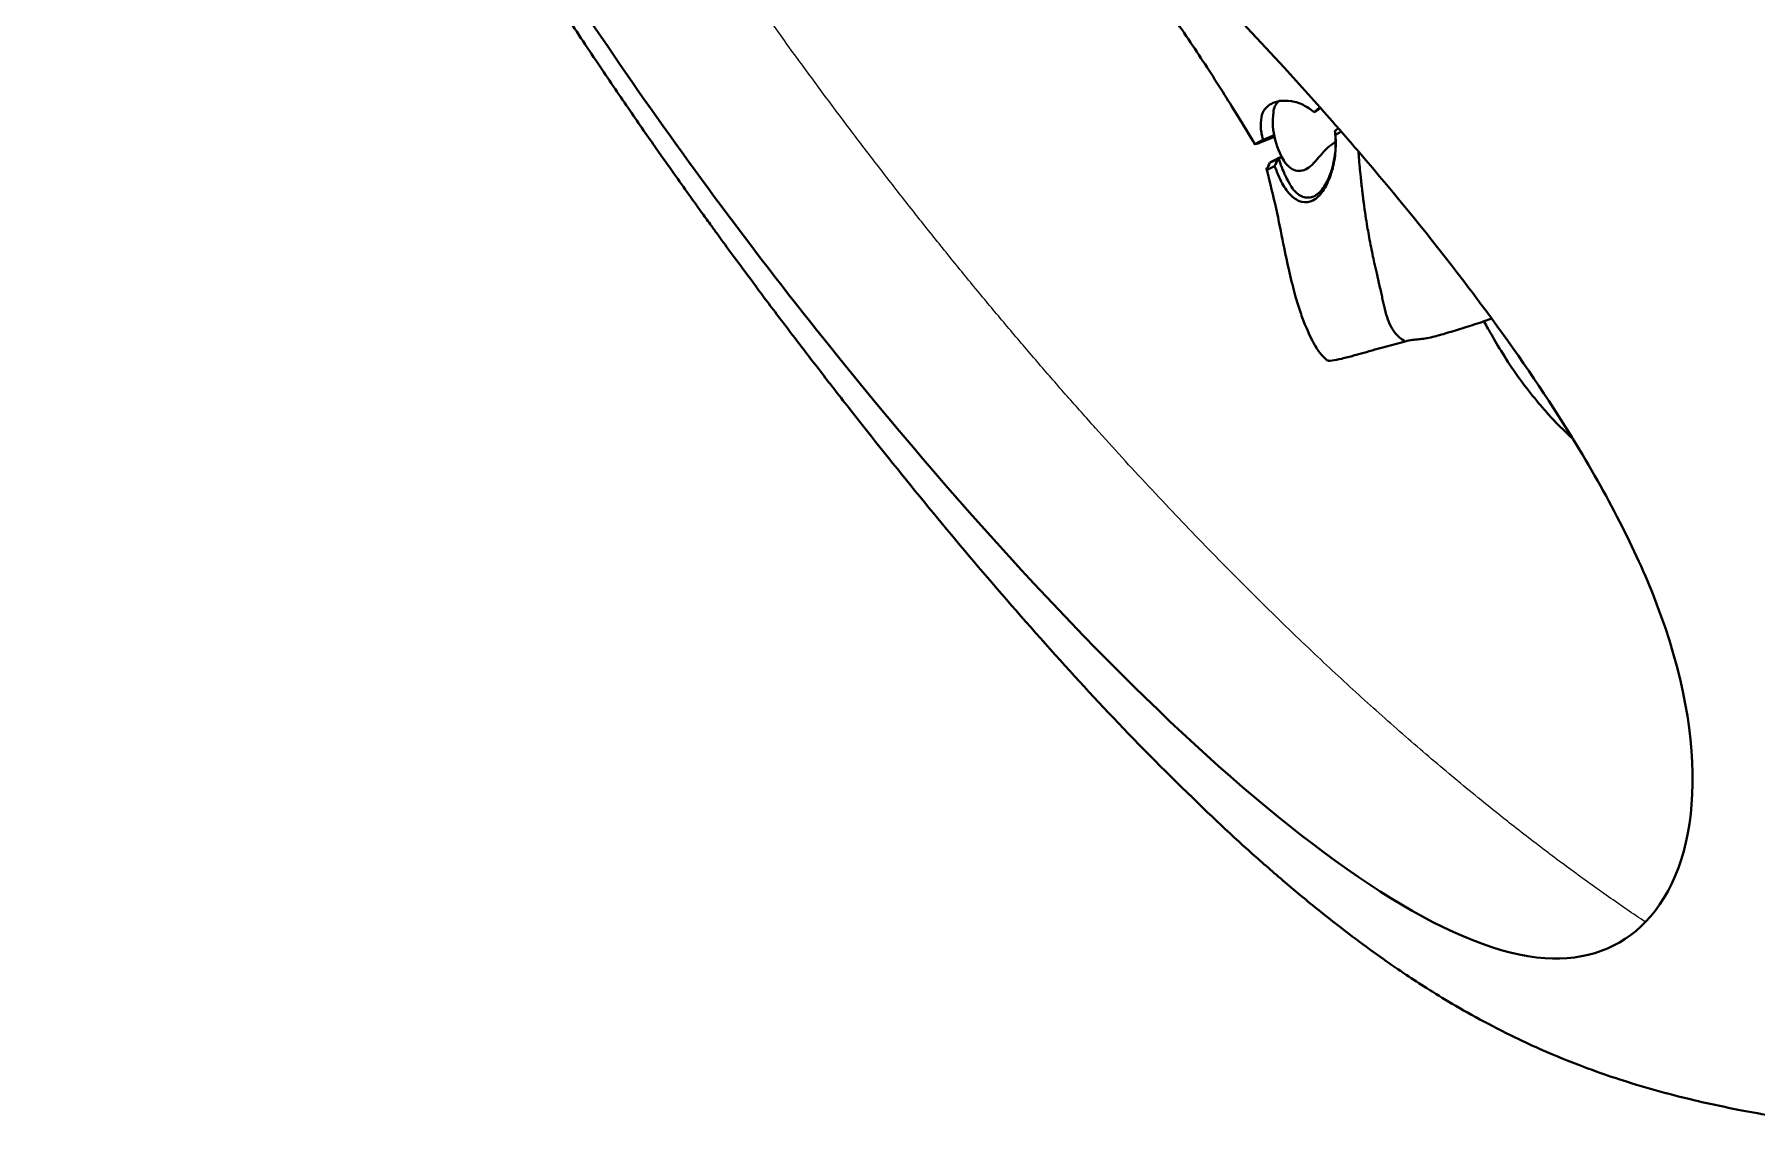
# Model space of a CAD drawing. Header units: millimetres. Extents: x 19 to 296, y 1 to 200.
# Drawn here: x 197.2 to 247.7, y 79.4 to 111.6 of the extents above; entities that cross this region are included whole.
import ezdxf

# ---------------------------------------------------------------- set-up
doc = ezdxf.new("R2010")
doc.units = ezdxf.units.MM
doc.header["$LTSCALE"] = 12.7
doc.layers.add('TANGENT_LINES', color=7, linetype='Continuous', lineweight=15)
doc.layers.add('Visible', color=7, linetype='Continuous', lineweight=40)

msp = doc.modelspace()

# ---------------------------------------------------------------- linework, layer by layer
at = {"layer": 'TANGENT_LINES'}
msp.add_line((242.253, 99.731), (241.777, 100.203), dxfattribs=at)
for points in [[(232.897, 140.876), (250.255, 126.829), (262.678, 108.833), (268.04, 93.67), (267.114, 84.314), (261.746, 81.217)], [(244.423, 85.53), (238.874, 89.239), (232.85, 94.491), (226.699, 101.084), (220.791, 108.663), (215.447, 116.779)]]:
    msp.add_open_spline(points, degree=5, dxfattribs=at)
at = {"layer": 'Visible'}
for p, q in [((233.674, 109.601), (233.51, 109.554)), ((234.868, 109.416), (234.713, 109.282)), ((234.713, 109.282), (234.766, 109.302)), ((233.535, 108.599), (233.213, 108.464)), ((235.417, 108.812), (235.318, 108.716)), ((235.318, 108.716), (235.325, 108.664)), ((235.325, 108.664), (235.329, 108.627)), ((235.329, 108.629), (235.329, 108.629)), ((235.329, 108.627), (235.335, 108.564)), ((235.331, 108.615), (235.492, 108.699)), ((235.331, 108.615), (235.336, 108.565)), ((233.154, 108.399), (233.226, 108.428)), ((233.226, 108.428), (233.547, 108.559)), ((235.335, 108.564), (235.342, 108.415)), ((233.306, 107.643), (233.321, 107.584)), ((233.311, 107.586), (233.306, 107.573)), ((233.32, 107.588), (233.348, 107.601)), ((233.348, 107.601), (233.546, 107.697)), ((233.658, 107.912), (233.672, 107.919)), ((233.82, 107.856), (233.764, 107.962)), ((239.892, 103.213), (239.698, 103.148)), ((241.777, 100.203), (241.663, 100.324)), ((241.724, 100.259), (241.782, 100.197))]:
    msp.add_line(p, q, dxfattribs=at)
for centre, radius, start, end in [((233.992, 109.244), 0.481, 131.7187, 176.6312), ((235.72, 109.012), 2.224, 173.2642, 215.18), ((232.849, 108.98), 0.656, 280.4849, 297.6072), ((217.004, 115.023), 17.924, 335.4828, 336.2344), ((254.077, 97.202), 23.058, 152.3242, 152.9255), ((234.498, 108.262), 0.791, 210.903, 221.8509), ((251.839, 109.868), 13.951, 223.5098, 226.7544)]:
    msp.add_arc(centre, radius, start, end, dxfattribs=at)
msp.add_ellipse((235.592, 109.219), major_axis=(1.881, 1.159), ratio=0.239201, start_param=1.803427, end_param=1.874188, dxfattribs=at)
for points, knots in [([(197.176, 143.67), (197.189, 143.627), (197.249, 143.443), (197.99, 141.247), (198.725, 139.271), (199.694, 136.814), (200.52, 134.848), (201.45, 132.728), (202.363, 130.742), (203.185, 129.013), (203.923, 127.51), (204.441, 126.478), (204.894, 125.591), (205.267, 124.872), (205.574, 124.289), (205.806, 123.852), (206.065, 123.367), (206.389, 122.765), (206.858, 121.906), (207.421, 120.894), (208.09, 119.714), (208.868, 118.375), (209.75, 116.894), (210.765, 115.238), (211.712, 113.737), (212.759, 112.119), (213.747, 110.633), (214.624, 109.346), (215.4, 108.228), (215.918, 107.494), (216.362, 106.87), (216.712, 106.383), (216.992, 105.996), (217.183, 105.732), (217.542, 105.241), (218.028, 104.581), (218.676, 103.71), (219.42, 102.726), (220.251, 101.644), (221.094, 100.557), (223.07, 98.075), (225.099, 95.643), (227.411, 93.013), (229.617, 90.646), (232.049, 88.288), (233.026, 87.412), (234.041, 86.528), (235.011, 85.735), (235.925, 85.03), (236.719, 84.454), (237.401, 83.986), (238.018, 83.584), (238.768, 83.123), (239.68, 82.604), (240.716, 82.084), (241.524, 81.713), (242.748, 81.223), (243.637, 80.92), (244.706, 80.593), (245.768, 80.322), (246.556, 80.146), (247.364, 79.983), (248.347, 79.808), (249.376, 79.655), (250.292, 79.545), (251.064, 79.47), (251.807, 79.414), (252.557, 79.376), (253.331, 79.356), (254.296, 79.362), (255.286, 79.41), (256.222, 79.5), (256.987, 79.606), (257.772, 79.745), (258.513, 79.923), (258.739, 79.984), (259.063, 80.075), (259.524, 80.22), (260.13, 80.436), (260.879, 80.753), (261.313, 80.981), (261.524, 81.092)], [0, 0, 0, 0, 0.005147, 0.022546, 0.040722, 0.059664, 0.077059, 0.094978, 0.112517, 0.128956, 0.144192, 0.156891, 0.168614, 0.179286, 0.188805, 0.197072, 0.205718, 0.215465, 0.227137, 0.239898, 0.253656, 0.268351, 0.283938, 0.300388, 0.316205, 0.332599, 0.348438, 0.363271, 0.377001, 0.388208, 0.398474, 0.407689, 0.4157, 0.422393, 0.431431, 0.442214, 0.454524, 0.467761, 0.481332, 0.495192, 0.516025, 0.537506, 0.559423, 0.581205, 0.602703, 0.616244, 0.629685, 0.643015, 0.655723, 0.667431, 0.678105, 0.68819, 0.699212, 0.711446, 0.724069, 0.735385, 0.7488, 0.760406, 0.77286, 0.785277, 0.79585, 0.806495, 0.818336, 0.830471, 0.841823, 0.8522, 0.86238, 0.872567, 0.882966, 0.89457, 0.906445, 0.917876, 0.928218, 0.938995, 0.949155, 0.954817, 0.961451, 0.969671, 0.979211, 0.989904, 1, 1, 1, 1]), ([(218.782, 124.73), (218.993, 124.559), (219.205, 124.386), (219.419, 124.211), (220.098, 123.653), (220.791, 123.073), (221.493, 122.473), (221.701, 122.295), (221.91, 122.115), (222.12, 121.934), (222.41, 121.683), (222.701, 121.428), (222.994, 121.171), (223.144, 121.039), (223.295, 120.905), (223.446, 120.771), (223.5, 120.723), (223.554, 120.676), (223.608, 120.628), (224.36, 119.958), (225.119, 119.27), (225.878, 118.566), (225.912, 118.534), (225.947, 118.502), (225.981, 118.47), (229.035, 115.633), (232.104, 112.543), (234.881, 109.414), (234.888, 109.407), (234.895, 109.399), (234.902, 109.391), (234.956, 109.33), (235.009, 109.27), (235.063, 109.21), (235.164, 109.095), (235.265, 108.98), (235.365, 108.866), (235.383, 108.845), (235.401, 108.825), (235.418, 108.805), (235.427, 108.795), (235.436, 108.785), (235.445, 108.774), (235.466, 108.751), (235.486, 108.727), (235.507, 108.704), (235.681, 108.504), (235.853, 108.305), (236.024, 108.105), (237.11, 106.84), (238.141, 105.574), (239.097, 104.32), (239.369, 103.963), (239.636, 103.607), (239.895, 103.252), (239.899, 103.247), (239.903, 103.241), (239.907, 103.236), (240.775, 102.05), (241.57, 100.879), (242.274, 99.736), (242.281, 99.724), (242.288, 99.713), (242.295, 99.701), (243.308, 98.053), (246.477, 91.928), (246.05, 87.212), (244.429, 85.535), (243.692, 84.772), (238.385, 82.73), (221.855, 99.329), (211.96, 113.978), (208.703, 119.656), (208.496, 120.017), (208.29, 120.379), (208.087, 120.742), (206.2, 124.104), (202.765, 130.917), (199.873, 137.999), (198.662, 141.563)], [0, 0, 0, 0, 0.0043137, 0.0043137, 0.0043137, 0.0180186, 0.0180186, 0.0180186, 0.0220792, 0.0220792, 0.0220792, 0.0276975, 0.0276975, 0.0276975, 0.0305914, 0.0305914, 0.0305914, 0.0316216, 0.0316216, 0.0316216, 0.0460034, 0.0460034, 0.0460034, 0.0466512, 0.0466512, 0.0466512, 0.1044732, 0.1044732, 0.1044732, 0.1046194, 0.1046194, 0.1046194, 0.1057339, 0.1057339, 0.1057339, 0.1078528, 0.1078528, 0.1078528, 0.1082246, 0.1082246, 0.1082246, 0.1084143, 0.1084143, 0.1084143, 0.1088484, 0.1088484, 0.1088484, 0.1125299, 0.1125299, 0.1125299, 0.1358671, 0.1358671, 0.1358671, 0.1425198, 0.1425198, 0.1425198, 0.1426217, 0.1426217, 0.1426217, 0.1648637, 0.1648637, 0.1648637, 0.165086, 0.165086, 0.165086, 0.197185, 0.2886675, 0.2886675, 0.2886675, 0.3302742, 0.5079518, 0.6163938, 0.6163938, 0.6163938, 0.6232985, 0.6232985, 0.6232985, 0.6873352, 0.7513083, 0.7513083, 0.7513083, 0.7513083]), ([(261.746, 81.218), (261.978, 81.358), (262.418, 81.625), (262.934, 82.004), (263.312, 82.307), (263.588, 82.549), (263.808, 82.74), (264.706, 83.668), (265.14, 84.232), (265.739, 85.073), (266.284, 86.014), (266.721, 86.901), (267.09, 87.77), (267.418, 88.673), (267.707, 89.598), (267.988, 90.686), (268.185, 91.615), (268.353, 92.564), (268.474, 93.423), (268.559, 94.108), (268.716, 95.785), (268.784, 97.834), (268.763, 99.548), (268.705, 100.994), (268.562, 102.853), (268.379, 104.451), (268.038, 106.617), (267.618, 108.397), (267.388, 109.216), (267.181, 109.911), (266.921, 110.714), (266.58, 111.672), (266.145, 112.786), (265.627, 113.994), (265.059, 115.202), (264.533, 116.247), (263.976, 117.289), (263.399, 118.313), (262.8, 119.323), (262.188, 120.308), (261.651, 121.137), (261.229, 121.77), (260.917, 122.227), (260.754, 122.463), (260.635, 122.634), (260.444, 122.909), (260.173, 123.29), (259.82, 123.78), (259.255, 124.549), (258.557, 125.468), (257.709, 126.548), (256.701, 127.781), (255.661, 129.005), (254.477, 130.346), (253.149, 131.785), (251.693, 133.298), (250.054, 134.92), (248.66, 136.241), (247.132, 137.636), (245.527, 139.039), (243.782, 140.499), (242.723, 141.335), (242.211, 141.739)], [0, 0, 0, 0, 0.013993, 0.026556, 0.0375, 0.046608, 0.055201, 0.072708, 0.086566, 0.10221, 0.118722, 0.134307, 0.149519, 0.164812, 0.180331, 0.196922, 0.212295, 0.227739, 0.242103, 0.255011, 0.275141, 0.298064, 0.31848, 0.33738, 0.358552, 0.378651, 0.402074, 0.423313, 0.437553, 0.450647, 0.465007, 0.480826, 0.498003, 0.516076, 0.534203, 0.551181, 0.568178, 0.585192, 0.602223, 0.61917, 0.634794, 0.648546, 0.660119, 0.668328, 0.675352, 0.684311, 0.694996, 0.707167, 0.722428, 0.739339, 0.757751, 0.777549, 0.79745, 0.818386, 0.840308, 0.863176, 0.886959, 0.90875, 0.931159, 0.954187, 0.977841, 1, 1, 1, 1]), ([(225.969, 118.455), (226.02, 118.362), (226.164, 118.102), (226.828, 117.063), (227.596, 116.047), (228.52, 114.867), (229.518, 113.566), (230.592, 112.058), (231.556, 110.622), (232.434, 109.229), (232.811, 108.6), (232.978, 108.32)], [0, 0, 0, 0, 0.059259, 0.165064, 0.276627, 0.394034, 0.518259, 0.649637, 0.77822, 0.90166, 1, 1, 1, 1]), ([(234.713, 109.282), (234.604, 109.358), (234.388, 109.506), (234.066, 109.615), (233.728, 109.613), (233.685, 109.604), (233.674, 109.601)], [0, 0, 0, 0, 0.311458, 0.610032, 0.891767, 1, 1, 1, 1]), ([(233.51, 109.554), (233.494, 109.548), (233.446, 109.529), (233.235, 109.365), (233.147, 109.13), (233.136, 108.82), (233.166, 108.654), (233.193, 108.534), (233.207, 108.485), (233.213, 108.464)], [0, 0, 0, 0, 0.088258, 0.265028, 0.444947, 0.639352, 0.785767, 0.90671, 1, 1, 1, 1]), ([(235.331, 108.615), (235.331, 108.615), (235.331, 108.615), (235.331, 108.615), (235.33, 108.62), (235.33, 108.624), (235.329, 108.629), (235.328, 108.638), (235.327, 108.648), (235.326, 108.657), (235.324, 108.677), (235.321, 108.697), (235.318, 108.716)], [-0.000001997, -0.000001997, -0.000001997, -0.000001997, 0, 0, 0, 0.000364131, 0.000364131, 0.000364131, 0.001086494, 0.001086494, 0.001086494, 0.002654869, 0.002654869, 0.002654869, 0.002654869]), ([(233.213, 108.464), (233.158, 108.437), (233.064, 108.392), (232.973, 108.343), (232.97, 108.336), (232.969, 108.335)], [0, 0, 0, 0, 0.526434, 0.901687, 1, 1, 1, 1]), ([(235.336, 108.565), (235.339, 108.376), (235.346, 107.993), (235.206, 107.418), (234.989, 106.956), (234.697, 106.657), (234.338, 106.607), (234.016, 106.813), (233.751, 107.187), (233.617, 107.521), (233.546, 107.697)], [0, 0, 0, 0, 0.138595, 0.279456, 0.410491, 0.525882, 0.630422, 0.740004, 0.863406, 1, 1, 1, 1]), ([(235.342, 108.415), (235.342, 108.403), (235.342, 108.381), (235.342, 108.355), (235.342, 108.347), (235.342, 108.345), (235.342, 108.344), (235.342, 108.344), (235.34, 108.269), (235.339, 108.267), (235.336, 108.198), (235.332, 108.154), (235.33, 108.137), (235.33, 108.131), (235.296, 107.835), (235.224, 107.591), (235.209, 107.543), (235.135, 107.321), (234.933, 106.95), (234.658, 106.763), (234.482, 106.772), (234.465, 106.773), (234.323, 106.806), (234.193, 106.914), (234.078, 107.006), (233.855, 107.424), (233.854, 107.427), (233.836, 107.467), (233.75, 107.673), (233.699, 107.834), (233.672, 107.919)], [0, 0, 0, 0, 0.023348, 0.04326, 0.053505, 0.058906, 0.061864, 0.06407, 0.097021, 0.107674, 0.138814, 0.166499, 0.181121, 0.18916, 0.254911, 0.319124, 0.34551, 0.402443, 0.484402, 0.555478, 0.602646, 0.618621, 0.663594, 0.71354, 0.766602, 0.848533, 0.856033, 0.877774, 0.935605, 1, 1, 1, 1]), ([(235.342, 108.415), (235.24, 108.342), (235.065, 108.216), (234.934, 108.055), (234.91, 108.028), (234.833, 107.937), (234.65, 107.729), (234.466, 107.586), (234.257, 107.536), (234.055, 107.595), (233.958, 107.688), (233.909, 107.735)], [0, 0, 0, 0, 0.153718, 0.264508, 0.311119, 0.39494, 0.531565, 0.656127, 0.771335, 0.88548, 1, 1, 1, 1]), ([(236.008, 108.105), (236.01, 108.081), (236.014, 108.03), (236.034, 107.788), (236.066, 107.435), (236.108, 107.055), (236.139, 106.802), (236.17, 106.559), (236.212, 106.261), (236.262, 105.945), (236.328, 105.567), (236.397, 105.216), (236.477, 104.843), (236.547, 104.535), (236.614, 104.244), (236.669, 104.001), (236.718, 103.78), (236.753, 103.618), (236.778, 103.515)], [0.1225447, 0.1225447, 0.1225447, 0.1225447, 0.1331956, 0.145113, 0.2285351, 0.2881224, 0.3119573, 0.3397646, 0.3953794, 0.4430492, 0.4788015, 0.5622236, 0.5979759, 0.6456457, 0.7012605, 0.7290678, 0.7529027, 0.7975683, 0.7975683, 0.7975683, 0.7975683]), ([(233.321, 107.584), (233.415, 107.203), (233.598, 106.461), (233.799, 105.437), (233.977, 104.587), (234.144, 103.913), (234.306, 103.409), (234.449, 102.999), (234.708, 102.459), (234.905, 102.171), (235.053, 102.031), (235.091, 102.005), (235.105, 101.996)], [0, 0, 0, 0, 0.148003, 0.288364, 0.416274, 0.530367, 0.628573, 0.719715, 0.825768, 0.908103, 0.967392, 1, 1, 1, 1]), ([(233.767, 107.986), (233.724, 107.963), (233.636, 107.917), (233.5, 107.848), (233.416, 107.805), (233.409, 107.8), (233.407, 107.799)], [0, 0, 0, 0, 0.327538, 0.67108, 0.921364, 1, 1, 1, 1]), ([(233.407, 107.799), (233.41, 107.8), (233.419, 107.802), (233.481, 107.829), (233.588, 107.879), (233.658, 107.912)], [0, 0, 0, 0, 0.129015, 0.432013, 1, 1, 1, 1]), ([(233.764, 107.962), (233.759, 107.959), (233.747, 107.954), (233.726, 107.945), (233.701, 107.933), (233.682, 107.924), (233.672, 107.919)], [0, 0, 0, 0, 0.215071, 0.453443, 0.716415, 1, 1, 1, 1]), ([(236.778, 103.515), (236.786, 103.48), (236.844, 103.253), (236.931, 103.012), (237.133, 102.729), (237.261, 102.622), (237.379, 102.557)], [0, 0, 0, 0, 0.0149216, 0.0983437, 0.1102612, 0.1751544, 0.1751544, 0.1751544, 0.1751544]), ([(239.698, 103.148), (239.677, 103.141), (239.616, 103.121), (239.341, 103.031), (239.102, 102.954), (238.849, 102.876), (238.613, 102.805), (238.388, 102.741), (238.189, 102.687), (237.96, 102.638), (237.78, 102.621), (237.594, 102.6), (237.453, 102.572), (237.379, 102.557)], [0, 0, 0, 0, 0.055894, 0.16057, 0.262109, 0.362439, 0.460442, 0.554967, 0.644927, 0.739491, 0.823145, 0.907669, 1, 1, 1, 1]), ([(239.694, 103.133), (239.766, 103.003), (239.96, 102.65), (240.68, 101.449), (241.575, 100.414), (241.693, 100.292), (241.724, 100.259)], [0, 0, 0, 0, 0.203242, 0.549358, 0.880145, 1, 1, 1, 1]), ([(237.379, 102.557), (237.281, 102.531), (237.085, 102.48), (236.793, 102.4), (236.491, 102.314), (236.162, 102.22), (235.866, 102.138), (235.528, 102.048), (235.245, 101.992), (235.141, 101.986), (235.112, 101.995), (235.101, 101.998)], [0, 0, 0, 0, 0.12407, 0.247686, 0.374278, 0.505625, 0.630816, 0.765837, 0.886923, 0.956554, 1, 1, 1, 1])]:
    msp.add_open_spline(points, degree=3, knots=knots, dxfattribs=at)

doc.saveas('drawing.dxf')
